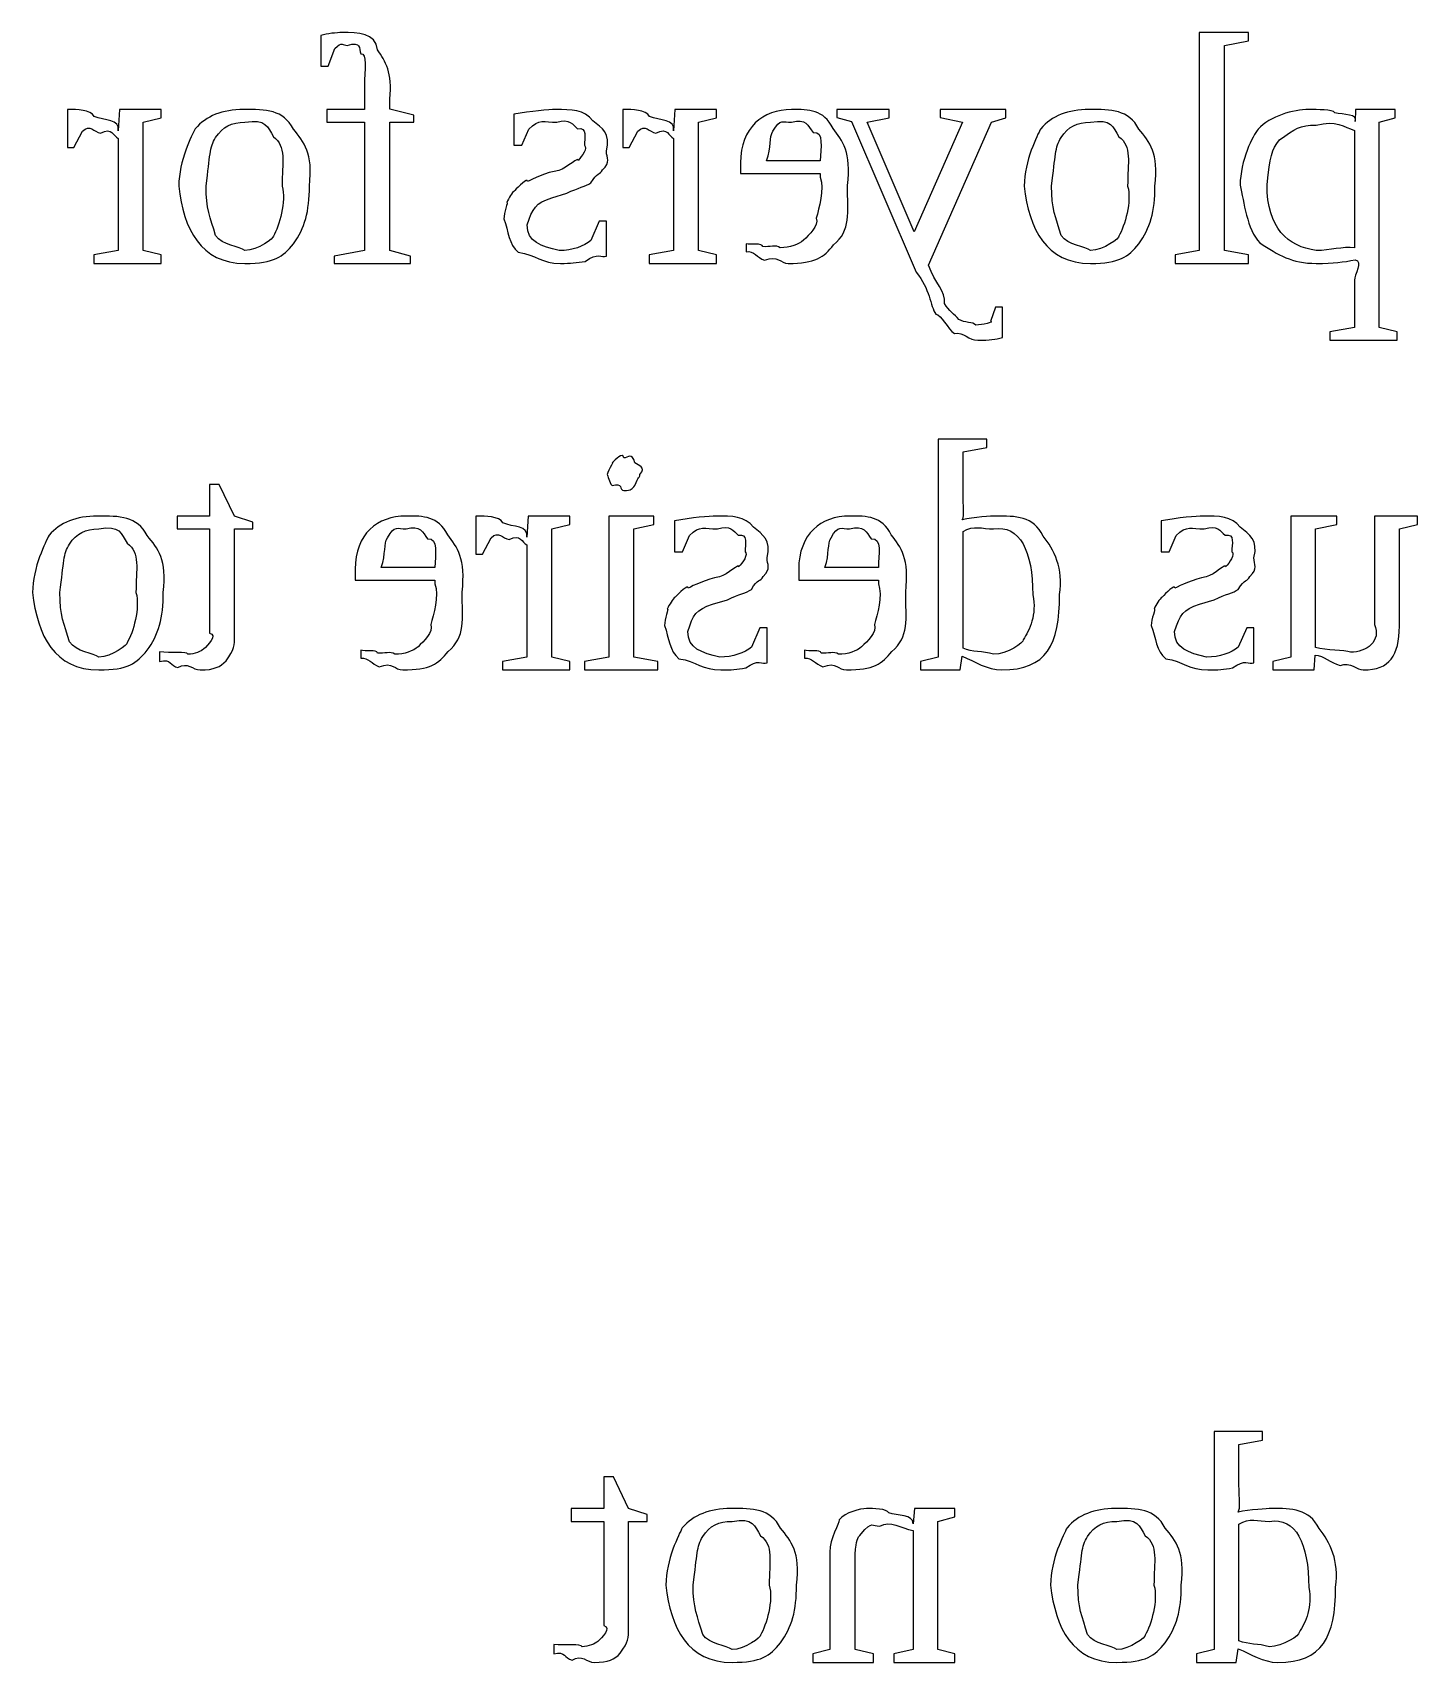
# Model space of a CAD drawing. Header units: millimetres. Extents: x 21 to 196, y 128 to 259.
# Drawn here: x 21.43 to 40.48, y 167.29 to 189.71 of the extents above; entities that cross this region are included whole.
import ezdxf

# ---------------------------------------------------------------- set-up
doc = ezdxf.new("R2010")
doc.units = ezdxf.units.MM
doc.layers.get('0').update_dxf_attribs({"linetype": 'CONTINUOUS'})

msp = doc.modelspace()

# ---------------------------------------------------------------- linework, layer by layer
at = {"color": 250}
for p, q in [((25.3986, 189.668), (25.3986, 189.243)), ((38.1593, 189.706), (37.4812, 189.706)), ((37.4812, 189.706), (37.4812, 186.708)), ((38.1593, 189.591), (38.1593, 189.706)), ((25.4978, 189.243), (25.5916, 189.486)), ((37.8284, 189.53), (38.1593, 189.591)), ((37.8284, 186.708), (37.8284, 189.53)), ((25.3986, 189.243), (25.4978, 189.243)), ((25.9994, 188.973), (25.9994, 188.648)), ((26.3467, 188.654), (26.3467, 188.791)), ((21.9122, 188.648), (21.9122, 188.124)), ((21.9452, 188.648), (21.9122, 188.648)), ((22.6288, 188.648), (22.6122, 188.356)), ((23.202, 188.648), (22.6288, 188.648)), ((23.202, 188.532), (23.202, 188.648)), ((25.9994, 188.648), (25.4813, 188.648)), ((25.4813, 188.648), (25.4813, 188.472)), ((26.6774, 188.571), (26.3467, 188.654)), ((26.6774, 188.472), (26.6774, 188.571)), ((28.0541, 188.582), (28.0541, 188.157)), ((29.5506, 188.648), (29.5506, 188.124)), ((29.5837, 188.648), (29.5506, 188.648)), ((30.2672, 188.648), (30.2507, 188.356)), ((30.8405, 188.648), (30.2672, 188.648)), ((30.8405, 188.532), (30.8405, 188.648)), ((33.2163, 188.648), (32.4941, 188.648)), ((32.4941, 188.648), (32.4941, 188.538)), ((33.2163, 188.532), (33.2163, 188.648)), ((34.8203, 188.648), (33.9163, 188.648)), ((33.9163, 188.648), (33.9163, 188.538)), ((34.8203, 188.532), (34.8203, 188.648)), ((39.6311, 188.648), (39.6254, 188.482)), ((40.1768, 188.648), (39.6311, 188.648)), ((40.1768, 188.532), (40.1768, 188.648)), ((22.0004, 188.124), (22.1216, 188.35)), ((22.954, 188.472), (23.202, 188.532)), ((22.954, 186.708), (22.954, 188.472)), ((25.4813, 188.472), (25.9994, 188.472)), ((25.9994, 188.472), (25.9994, 186.708)), ((26.3467, 188.472), (26.6774, 188.472)), ((26.3467, 186.708), (26.3467, 188.472)), ((28.1643, 188.157), (28.2581, 188.378)), ((29.6388, 188.124), (29.7601, 188.35)), ((30.5925, 188.472), (30.8405, 188.532)), ((30.5925, 186.708), (30.5925, 188.472)), ((31.8713, 188.472), (31.8713, 188.472)), ((32.4941, 188.538), (32.6981, 188.482)), ((32.6981, 188.482), (33.5855, 186.41)), ((32.9131, 188.472), (33.2163, 188.532)), ((33.558, 186.967), (32.9131, 188.472)), ((34.2249, 188.472), (33.558, 186.967)), ((33.7564, 186.509), (34.6218, 188.472)), ((33.9163, 188.538), (34.2249, 188.472)), ((34.6218, 188.472), (34.8203, 188.532)), ((39.6145, 188.361), (39.6145, 186.746)), ((39.9563, 188.472), (40.1768, 188.532)), ((39.9563, 185.649), (39.9563, 188.472)), ((21.9122, 188.124), (22.0004, 188.124)), ((22.6122, 188.251), (22.6122, 186.708)), ((28.0541, 188.157), (28.1643, 188.157)), ((29.5506, 188.124), (29.6388, 188.124)), ((30.2507, 188.251), (30.2507, 186.708)), ((31.1712, 187.915), (31.1712, 187.766)), ((32.2682, 187.942), (31.5295, 187.942)), ((31.1712, 187.766), (32.2682, 187.766)), ((32.2682, 187.766), (32.2682, 187.716)), ((23.4446, 187.595), (23.4446, 187.595)), ((23.8194, 187.595), (23.8194, 187.595)), ((28.5778, 187.435), (28.7817, 187.496)), ((35.0738, 187.595), (35.0738, 187.595)), ((35.4485, 187.595), (35.4485, 187.595)), ((38.4129, 187.617), (38.4129, 187.617)), ((27.9163, 187.143), (27.9163, 187.143)), ((29.2282, 187.11), (29.1124, 186.846)), ((29.3274, 187.11), (29.2282, 187.11)), ((29.3274, 186.63), (29.3274, 187.11)), ((31.2484, 186.801), (31.2484, 186.691)), ((22.6122, 186.708), (22.276, 186.647)), ((22.276, 186.647), (22.276, 186.531)), ((22.276, 186.531), (23.202, 186.531)), ((23.202, 186.647), (22.954, 186.708)), ((23.202, 186.531), (23.202, 186.647)), ((25.9994, 186.708), (25.5805, 186.63)), ((25.5805, 186.63), (25.5805, 186.531)), ((25.5805, 186.531), (26.6333, 186.531)), ((26.6333, 186.63), (26.3467, 186.708)), ((26.6333, 186.531), (26.6333, 186.63)), ((30.2507, 186.708), (29.9145, 186.647)), ((29.9145, 186.647), (29.9145, 186.531)), ((29.9145, 186.531), (30.8405, 186.531)), ((30.8405, 186.647), (30.5925, 186.708)), ((30.8405, 186.531), (30.8405, 186.647)), ((37.4812, 186.708), (37.1507, 186.647)), ((37.1507, 186.647), (37.1507, 186.531)), ((37.1507, 186.531), (38.1593, 186.531)), ((38.1593, 186.647), (37.8284, 186.708)), ((38.1593, 186.531), (38.1593, 186.647)), ((39.6145, 186.3), (39.6145, 185.649)), ((34.677, 185.93), (34.6108, 185.732)), ((34.7762, 185.93), (34.677, 185.93)), ((34.7762, 185.511), (34.7762, 185.93)), ((39.6145, 185.649), (39.2783, 185.589)), ((40.2043, 185.589), (39.9563, 185.649)), ((34.4344, 185.473), (34.4344, 185.473)), ((39.2783, 185.589), (39.2783, 185.473)), ((39.2783, 185.473), (40.2043, 185.473)), ((40.2043, 185.473), (40.2043, 185.589)), ((34.5571, 184.114), (33.8901, 184.114)), ((33.8901, 184.114), (33.8901, 181.115)), ((34.5571, 183.998), (34.5571, 184.114)), ((34.2319, 183.938), (34.5571, 183.998)), ((34.2319, 183.381), (34.2319, 183.938)), ((29.3384, 183.629), (29.3384, 183.629)), ((24.0013, 183.491), (23.869, 183.491)), ((23.869, 183.491), (23.869, 183.056)), ((24.2108, 183.056), (24.0013, 183.491)), ((23.869, 183.056), (23.4225, 183.056)), ((23.4225, 183.056), (23.4225, 182.879)), ((24.4643, 182.973), (24.2108, 183.056)), ((24.4643, 182.879), (24.4643, 182.973)), ((27.5318, 183.056), (27.5318, 182.532)), ((27.5649, 183.056), (27.5318, 183.056)), ((28.2484, 183.056), (28.2319, 182.764)), ((28.8217, 183.056), (28.2484, 183.056)), ((28.5736, 182.879), (28.8217, 182.94)), ((28.8217, 182.94), (28.8217, 183.056)), ((29.9779, 183.056), (29.3605, 183.056)), ((29.3605, 183.056), (29.3605, 181.115)), ((29.7022, 182.879), (29.9779, 182.94)), ((29.9779, 182.94), (29.9779, 183.056)), ((30.2631, 182.99), (30.2631, 182.565)), ((36.9591, 182.99), (36.9591, 182.565)), ((39.3732, 183.056), (38.7396, 183.056)), ((38.7396, 183.056), (38.7396, 181.115)), ((39.0811, 182.879), (39.3732, 182.94)), ((39.3732, 182.94), (39.3732, 183.056)), ((40.4813, 183.056), (39.8914, 183.056)), ((39.8914, 183.056), (39.8914, 181.562)), ((40.2332, 182.879), (40.4813, 182.94)), ((40.4813, 182.94), (40.4813, 183.056)), ((23.4225, 182.879), (23.869, 182.879)), ((23.869, 182.879), (23.869, 181.446)), ((24.2108, 181.419), (24.2108, 182.879)), ((24.2108, 182.879), (24.4643, 182.879)), ((26.57, 182.879), (26.57, 182.879)), ((27.62, 182.532), (27.7413, 182.758)), ((28.5736, 181.115), (28.5736, 182.879)), ((29.7022, 181.115), (29.7022, 182.879)), ((30.3734, 182.565), (30.4671, 182.786)), ((32.6719, 182.879), (32.6719, 182.879)), ((34.2319, 181.237), (34.2319, 182.841)), ((37.0692, 182.565), (37.163, 182.786)), ((39.0811, 181.248), (39.0811, 182.879)), ((40.2332, 181.54), (40.2332, 182.879)), ((27.5318, 182.532), (27.62, 182.532)), ((28.2319, 182.659), (28.2319, 181.115)), ((30.2631, 182.565), (30.3734, 182.565)), ((36.9591, 182.565), (37.0692, 182.565)), ((25.8699, 182.323), (25.8699, 182.174)), ((26.9668, 182.35), (26.2282, 182.35)), ((31.9719, 182.323), (31.9719, 182.174)), ((33.0688, 182.35), (32.3301, 182.35)), ((25.8699, 182.174), (26.9668, 182.174)), ((26.9668, 182.174), (26.9668, 182.124)), ((31.9719, 182.174), (33.0688, 182.174)), ((33.0688, 182.174), (33.0688, 182.124)), ((21.434, 182.003), (21.434, 182.003)), ((21.8088, 182.003), (21.8088, 182.003)), ((30.7867, 181.843), (30.9907, 181.904)), ((35.191, 181.97), (35.191, 181.97)), ((37.4826, 181.843), (37.6865, 181.904)), ((30.1253, 181.551), (30.1253, 181.551)), ((31.4372, 181.518), (31.3214, 181.253)), ((31.5364, 181.518), (31.4372, 181.518)), ((31.5364, 181.038), (31.5364, 181.518)), ((36.8212, 181.551), (36.8212, 181.551)), ((38.1332, 181.518), (38.0174, 181.253)), ((38.2323, 181.518), (38.1332, 181.518)), ((38.2323, 181.038), (38.2323, 181.518)), ((23.18, 181.187), (23.18, 181.055)), ((25.9471, 181.209), (25.9471, 181.099)), ((32.0491, 181.209), (32.0491, 181.099)), ((23.7367, 180.939), (23.7367, 180.939)), ((28.2319, 181.115), (27.8956, 181.055)), ((27.8956, 181.055), (27.8956, 180.939)), ((27.8956, 180.939), (28.8217, 180.939)), ((28.8217, 181.055), (28.5736, 181.115)), ((28.8217, 180.939), (28.8217, 181.055)), ((29.3605, 181.115), (29.0242, 181.055)), ((29.0242, 181.055), (29.0242, 180.939)), ((29.0242, 180.939), (30.033, 180.939)), ((30.033, 181.055), (29.7022, 181.115)), ((30.033, 180.939), (30.033, 181.055)), ((33.8901, 181.115), (33.6476, 181.055)), ((33.6476, 181.055), (33.6476, 180.939)), ((33.6476, 180.939), (34.1933, 180.939)), ((34.1933, 180.939), (34.2208, 181.127)), ((38.7396, 181.115), (38.4912, 181.055)), ((38.4912, 181.055), (38.4912, 180.939)), ((38.4912, 180.939), (39.0592, 180.939)), ((39.0592, 180.939), (39.0758, 181.143))]:
    msp.add_line(p, q, dxfattribs=at)
at = {"color": 0}
for p, q in [((38.3522, 170.462), (37.6851, 170.462)), ((37.6851, 170.462), (37.6851, 167.463)), ((38.3522, 170.346), (38.3522, 170.462)), ((38.027, 170.285), (38.3522, 170.346)), ((38.027, 169.729), (38.027, 170.285)), ((29.4225, 169.839), (29.2902, 169.839)), ((29.2902, 169.839), (29.2902, 169.404)), ((29.632, 169.404), (29.4225, 169.839)), ((29.2902, 169.404), (28.8437, 169.404)), ((28.8437, 169.404), (28.8437, 169.227)), ((29.8855, 169.321), (29.632, 169.404)), ((29.8855, 169.227), (29.8855, 169.321)), ((33.5621, 169.404), (33.5456, 169.194)), ((34.1188, 169.404), (33.5621, 169.404)), ((33.8873, 169.227), (34.1188, 169.288)), ((34.1188, 169.288), (34.1188, 169.404)), ((28.8437, 169.227), (29.2902, 169.227)), ((29.2902, 169.227), (29.2902, 167.794)), ((29.632, 167.767), (29.632, 169.227)), ((29.632, 169.227), (29.8855, 169.227)), ((33.5456, 169.1), (33.5456, 167.463)), ((33.8873, 167.463), (33.8873, 169.227)), ((38.027, 167.585), (38.027, 169.189)), ((32.399, 168.803), (32.399, 167.463)), ((32.7463, 167.463), (32.7463, 168.775)), ((30.1446, 168.351), (30.1446, 168.351)), ((30.5194, 168.351), (30.5194, 168.351)), ((35.4362, 168.351), (35.4362, 168.351)), ((35.8112, 168.351), (35.8112, 168.351)), ((38.9862, 168.318), (38.9862, 168.318)), ((28.6012, 167.535), (28.6012, 167.403)), ((37.9885, 167.287), (38.016, 167.474)), ((29.1579, 167.287), (29.1579, 167.287)), ((32.399, 167.463), (32.1675, 167.403)), ((32.1675, 167.403), (32.1675, 167.287)), ((32.1675, 167.287), (32.9999, 167.287)), ((32.9999, 167.403), (32.7463, 167.463)), ((32.9999, 167.287), (32.9999, 167.403)), ((33.5456, 167.463), (33.281, 167.403)), ((33.281, 167.403), (33.281, 167.287)), ((33.281, 167.287), (34.1188, 167.287)), ((34.1188, 167.403), (33.8873, 167.463)), ((34.1188, 167.287), (34.1188, 167.403)), ((37.6851, 167.463), (37.4428, 167.403)), ((37.4428, 167.403), (37.4428, 167.287)), ((37.4428, 167.287), (37.9885, 167.287))]:
    msp.add_line(p, q, dxfattribs=at)
at = {"color": 250}
for points in [[(25.6963, 189.706), (25.6081, 189.706), (25.4909, 189.692), (25.3986, 189.668)], [(26.1758, 189.469), (26.1565, 189.706), (25.903, 189.706), (25.6963, 189.706)], [(25.5916, 189.486), (25.6935, 189.588), (25.6963, 189.53), (25.7624, 189.53)], [(25.7624, 189.53), (25.965, 189.588), (25.914, 189.491), (25.9498, 189.414)], [(26.3467, 188.791), (26.3839, 189.155), (26.2902, 189.311), (26.1758, 189.469)], [(25.9498, 189.414), (26.0353, 189.434), (25.9994, 189.189), (25.9994, 188.973)], [(22.2815, 188.554), (22.2374, 188.648), (22.0266, 188.648), (21.9452, 188.648)], [(22.6122, 188.356), (22.6384, 188.523), (22.4221, 188.491), (22.2815, 188.554)], [(24.3375, 188.648), (24.0454, 188.648), (23.8221, 188.56), (23.6706, 188.383)], [(25.021, 188.378), (24.8805, 188.648), (24.6435, 188.648), (24.3375, 188.648)], [(28.6274, 188.648), (28.5378, 188.648), (28.2856, 188.626), (28.0541, 188.582)], [(29.14, 188.494), (29.0229, 188.648), (28.8451, 188.648), (28.6274, 188.648)], [(29.92, 188.554), (29.8759, 188.648), (29.665, 188.648), (29.5837, 188.648)], [(30.2507, 188.356), (30.2769, 188.523), (30.0605, 188.491), (29.92, 188.554)], [(31.8713, 188.648), (31.4785, 188.648), (31.1712, 188.403), (31.1712, 187.915)], [(32.4446, 188.389), (32.3095, 188.648), (32.1179, 188.648), (31.8713, 188.648)], [(35.9668, 188.648), (35.6747, 188.648), (35.4513, 188.56), (35.3, 188.383)], [(36.6504, 188.378), (36.5097, 188.648), (36.2726, 188.648), (35.9668, 188.648)], [(38.9862, 188.648), (38.7766, 188.648), (38.4542, 188.557), (38.2916, 188.378)], [(39.3442, 188.604), (39.3167, 188.648), (39.1072, 188.648), (38.9862, 188.648)], [(39.6254, 188.482), (39.6695, 188.589), (39.4628, 188.573), (39.3442, 188.604)], [(22.1216, 188.35), (22.2264, 188.45), (22.2746, 188.341), (22.3697, 188.323)], [(22.3697, 188.323), (22.5323, 188.412), (22.5433, 188.28), (22.6122, 188.251)], [(23.6706, 188.383), (23.6265, 188.295), (23.4446, 187.944), (23.4446, 187.595)], [(23.9517, 188.262), (24.0495, 188.412), (24.1708, 188.472), (24.3541, 188.472)], [(24.3541, 188.472), (24.649, 188.529), (24.6655, 188.406), (24.7454, 188.273)], [(25.2415, 187.595), (25.2953, 188.053), (25.1685, 188.197), (25.021, 188.378)], [(28.2581, 188.378), (28.4055, 188.529), (28.4675, 188.472), (28.6439, 188.472)], [(28.6439, 188.472), (28.8244, 188.529), (28.8644, 188.441), (28.9305, 188.383)], [(28.9305, 188.383), (29.0711, 188.416), (29.0242, 188.252), (29.0242, 188.157)], [(29.3274, 188.075), (29.3908, 188.324), (29.2654, 188.39), (29.14, 188.494)], [(29.7601, 188.35), (29.8649, 188.45), (29.9131, 188.341), (30.0082, 188.323)], [(30.0082, 188.323), (30.1708, 188.412), (30.1818, 188.28), (30.2507, 188.251)], [(31.5295, 187.942), (31.5998, 188.133), (31.5598, 188.269), (31.6177, 188.35)], [(31.6177, 188.35), (31.7142, 188.529), (31.7583, 188.472), (31.8713, 188.472)], [(31.8713, 188.472), (32.0738, 188.529), (32.1, 188.425), (32.1689, 188.334)], [(32.1689, 188.334), (32.3274, 188.35), (32.2682, 188.115), (32.2682, 187.942)], [(32.643, 187.601), (32.6953, 188.067), (32.5768, 188.215), (32.4446, 188.389)], [(35.3, 188.383), (35.2557, 188.295), (35.0738, 187.944), (35.0738, 187.595)], [(35.5808, 188.262), (35.6789, 188.412), (35.7999, 188.472), (35.9833, 188.472)], [(35.9833, 188.472), (36.2783, 188.529), (36.2948, 188.406), (36.3746, 188.273)], [(36.8709, 187.595), (36.9245, 188.053), (36.7979, 188.197), (36.6504, 188.378)], [(38.2916, 188.378), (38.2143, 188.291), (38.0436, 187.944), (38.0436, 187.606)], [(38.5837, 188.229), (38.8027, 188.386), (38.8634, 188.433), (39.091, 188.433)], [(39.091, 188.433), (39.358, 188.505), (39.4751, 188.408), (39.6145, 188.361)], [(23.8194, 187.595), (23.8773, 188.02), (23.8635, 188.126), (23.9517, 188.262)], [(24.7454, 188.273), (24.9273, 188.148), (24.8667, 187.915), (24.8667, 187.595)], [(29.0242, 188.157), (29.0711, 188.122), (28.9953, 188.006), (28.936, 187.948)], [(35.4485, 187.595), (35.5064, 188.02), (35.4926, 188.126), (35.5808, 188.262)], [(36.3746, 188.273), (36.5566, 188.148), (36.4959, 187.915), (36.4959, 187.595)], [(38.4129, 187.617), (38.4609, 188), (38.4708, 188.097), (38.5837, 188.229)], [(28.936, 187.948), (28.9526, 188.009), (28.79, 187.846), (28.6714, 187.81)], [(29.2723, 187.816), (29.3908, 187.931), (29.3274, 187.976), (29.3274, 188.075)], [(28.2415, 187.656), (28.2443, 187.718), (28.1134, 187.581), (28.0651, 187.535)], [(28.6714, 187.81), (28.4978, 187.784), (28.3077, 187.689), (28.2415, 187.656)], [(29.1124, 187.639), (29.1992, 187.788), (29.2365, 187.745), (29.2723, 187.816)], [(32.2682, 187.716), (32.3274, 187.553), (32.2502, 187.289), (32.213, 187.154)], [(23.4446, 187.595), (23.5093, 187.001), (23.7477, 186.531), (24.3541, 186.531)], [(23.9517, 186.917), (23.8773, 187.162), (23.8194, 187.282), (23.8194, 187.595)], [(24.8667, 187.595), (24.9273, 187.387), (24.8267, 187.041), (24.7454, 186.906)], [(25.021, 186.801), (25.1781, 187.012), (25.2415, 187.249), (25.2415, 187.595)], [(28.0651, 187.535), (28.0307, 187.504), (27.9811, 187.431), (27.9549, 187.369)], [(28.236, 187.06), (28.3104, 187.292), (28.3504, 187.358), (28.5778, 187.435)], [(28.7817, 187.496), (28.9416, 187.574), (29.0435, 187.591), (29.1124, 187.639)], [(32.4501, 186.785), (32.6953, 186.986), (32.643, 187.226), (32.643, 187.601)], [(35.0738, 187.595), (35.1386, 187.001), (35.3769, 186.531), (35.9833, 186.531)], [(35.5808, 186.917), (35.5064, 187.162), (35.4485, 187.282), (35.4485, 187.595)], [(36.4959, 187.595), (36.5566, 187.387), (36.4561, 187.041), (36.3746, 186.906)], [(36.6504, 186.801), (36.8074, 187.012), (36.8709, 187.249), (36.8709, 187.595)], [(38.0436, 187.606), (38.0972, 187.376), (38.1346, 187), (38.3134, 186.812)], [(39.091, 186.708), (38.6965, 186.765), (38.4129, 187.011), (38.4129, 187.617)], [(27.9549, 187.369), (27.9797, 187.38), (27.9163, 187.231), (27.9163, 187.143)], [(27.9163, 187.143), (27.9797, 186.972), (27.9824, 186.788), (28.1147, 186.686)], [(28.677, 186.708), (28.4275, 186.765), (28.236, 186.825), (28.236, 187.06)], [(32.213, 187.154), (32.2502, 187.049), (32.1138, 186.92), (32.0366, 186.851)], [(24.3541, 186.708), (24.2879, 186.765), (24.0399, 186.776), (23.9517, 186.917)], [(24.7454, 186.906), (24.762, 186.884), (24.5305, 186.708), (24.3541, 186.708)], [(24.3541, 186.531), (24.762, 186.531), (24.8708, 186.621), (25.021, 186.801)], [(29.1124, 186.846), (29.0187, 186.765), (28.8575, 186.708), (28.677, 186.708)], [(31.4799, 186.763), (31.4716, 186.814), (31.3077, 186.786), (31.2484, 186.801)], [(31.7169, 186.746), (31.6591, 186.792), (31.5722, 186.752), (31.4799, 186.763)], [(32.0366, 186.851), (31.9746, 186.792), (31.8492, 186.746), (31.7169, 186.746)], [(31.8272, 186.531), (32.1992, 186.531), (32.3178, 186.615), (32.4501, 186.785)], [(35.9833, 186.708), (35.9174, 186.765), (35.669, 186.776), (35.5808, 186.917)], [(36.3746, 186.906), (36.3911, 186.884), (36.1597, 186.708), (35.9833, 186.708)], [(35.9833, 186.531), (36.3911, 186.531), (36.5002, 186.621), (36.6504, 186.801)], [(38.3134, 186.812), (38.5713, 186.648), (38.7491, 186.531), (39.091, 186.531)], [(39.6145, 186.746), (39.4575, 186.765), (39.2825, 186.708), (39.091, 186.708)], [(28.1147, 186.686), (28.3573, 186.648), (28.4372, 186.531), (28.6935, 186.531)], [(28.6935, 186.531), (28.8355, 186.531), (28.9112, 186.539), (29.0353, 186.559)], [(29.0353, 186.559), (29.2034, 186.688), (29.2585, 186.604), (29.3274, 186.63)], [(31.2484, 186.691), (31.3573, 186.71), (31.3958, 186.609), (31.502, 186.575)], [(31.502, 186.575), (31.688, 186.648), (31.7169, 186.531), (31.8272, 186.531)], [(39.091, 186.531), (39.3361, 186.531), (39.4575, 186.548), (39.6254, 186.581)], [(39.6254, 186.581), (39.733, 186.564), (39.6145, 186.37), (39.6145, 186.3)], [(33.5855, 186.41), (33.7785, 186.183), (33.7785, 185.95), (33.8557, 185.831)], [(33.9769, 185.98), (33.9962, 186.145), (33.8446, 186.256), (33.7564, 186.509)], [(34.1753, 185.76), (34.1133, 185.83), (34.0362, 185.881), (33.9769, 185.98)], [(33.8557, 185.831), (33.9328, 185.83), (34.0196, 185.626), (34.1147, 185.567)], [(34.4069, 185.682), (34.3738, 185.73), (34.2456, 185.709), (34.1753, 185.76)], [(34.6108, 185.732), (34.6645, 185.73), (34.4951, 185.682), (34.4069, 185.682)], [(34.1147, 185.567), (34.2387, 185.591), (34.3131, 185.473), (34.4344, 185.473)], [(34.4344, 185.473), (34.6025, 185.473), (34.6742, 185.487), (34.7762, 185.511)], [(29.4046, 183.789), (29.468, 183.852), (29.3384, 183.691), (29.3384, 183.629)], [(29.5644, 183.855), (29.5562, 183.94), (29.4487, 183.833), (29.4046, 183.789)], [(29.7188, 183.789), (29.6774, 183.94), (29.6237, 183.855), (29.5644, 183.855)], [(29.3384, 183.629), (29.3495, 183.614), (29.3605, 183.519), (29.4046, 183.475)], [(29.7849, 183.629), (29.8827, 183.735), (29.7629, 183.745), (29.7188, 183.789)], [(29.7188, 183.475), (29.7656, 183.614), (29.7849, 183.57), (29.7849, 183.629)], [(29.4046, 183.475), (29.5562, 183.526), (29.5024, 183.408), (29.5644, 183.408)], [(29.5644, 183.408), (29.6774, 183.408), (29.6747, 183.431), (29.7188, 183.475)], [(34.2208, 183.006), (34.2567, 183.07), (34.2319, 183.178), (34.2319, 183.381)], [(22.327, 183.056), (22.0348, 183.056), (21.8116, 182.967), (21.66, 182.791)], [(23.0105, 182.786), (22.8699, 183.056), (22.6329, 183.056), (22.327, 183.056)], [(26.57, 183.056), (26.1772, 183.056), (25.8699, 182.811), (25.8699, 182.323)], [(27.1432, 182.797), (27.0082, 183.056), (26.8166, 183.056), (26.57, 183.056)], [(27.9011, 182.962), (27.857, 183.056), (27.6462, 183.056), (27.5649, 183.056)], [(28.2319, 182.764), (28.2581, 182.93), (28.0417, 182.899), (27.9011, 182.962)], [(30.8364, 183.056), (30.7468, 183.056), (30.4946, 183.034), (30.2631, 182.99)], [(31.349, 182.902), (31.2319, 183.056), (31.0541, 183.056), (30.8364, 183.056)], [(32.6719, 183.056), (32.2792, 183.056), (31.9719, 182.811), (31.9719, 182.323)], [(33.2452, 182.797), (33.1101, 183.056), (32.9186, 183.056), (32.6719, 183.056)], [(34.6728, 183.056), (34.6342, 183.056), (34.3724, 183.039), (34.2208, 183.006)], [(35.3342, 182.78), (35.1937, 183.056), (34.9636, 183.056), (34.6728, 183.056)], [(37.5324, 183.056), (37.4428, 183.056), (37.1905, 183.034), (36.9591, 182.99)], [(38.045, 182.902), (37.9278, 183.056), (37.75, 183.056), (37.5324, 183.056)], [(21.66, 182.791), (21.6159, 182.703), (21.434, 182.352), (21.434, 182.003)], [(21.9411, 182.67), (22.039, 182.82), (22.1602, 182.879), (22.3435, 182.879)], [(22.3435, 182.879), (22.6384, 182.937), (22.655, 182.813), (22.7349, 182.681)], [(23.231, 182.003), (23.2847, 182.461), (23.1579, 182.605), (23.0105, 182.786)], [(26.2282, 182.35), (26.2985, 182.541), (26.2585, 182.677), (26.3164, 182.758)], [(26.3164, 182.758), (26.4129, 182.937), (26.457, 182.879), (26.57, 182.879)], [(26.57, 182.879), (26.7725, 182.937), (26.7987, 182.833), (26.8676, 182.742)], [(26.8676, 182.742), (27.0261, 182.758), (26.9668, 182.523), (26.9668, 182.35)], [(27.3417, 182.009), (27.394, 182.474), (27.2755, 182.623), (27.1432, 182.797)], [(27.7413, 182.758), (27.846, 182.857), (27.8942, 182.748), (27.9893, 182.731)], [(27.9893, 182.731), (28.1519, 182.82), (28.163, 182.688), (28.2319, 182.659)], [(30.4671, 182.786), (30.6145, 182.937), (30.6765, 182.879), (30.8529, 182.879)], [(30.8529, 182.879), (31.0334, 182.937), (31.0734, 182.849), (31.1395, 182.791)], [(31.1395, 182.791), (31.2801, 182.824), (31.2333, 182.66), (31.2333, 182.565)], [(31.5364, 182.482), (31.5998, 182.732), (31.4744, 182.798), (31.349, 182.902)], [(32.3301, 182.35), (32.4005, 182.541), (32.3605, 182.677), (32.4183, 182.758)], [(32.4183, 182.758), (32.5148, 182.937), (32.5589, 182.879), (32.6719, 182.879)], [(32.6719, 182.879), (32.8745, 182.937), (32.9007, 182.833), (32.9696, 182.742)], [(32.9696, 182.742), (33.1281, 182.758), (33.0688, 182.523), (33.0688, 182.35)], [(33.4436, 182.009), (33.496, 182.474), (33.3775, 182.623), (33.2452, 182.797)], [(34.2319, 182.841), (34.3779, 182.937), (34.4937, 182.879), (34.6508, 182.879)], [(34.6508, 182.879), (35.0132, 182.937), (35.191, 182.576), (35.191, 181.97)], [(35.5604, 181.975), (35.6126, 182.335), (35.4859, 182.596), (35.3342, 182.78)], [(37.163, 182.786), (37.3105, 182.937), (37.3726, 182.879), (37.549, 182.879)], [(37.549, 182.879), (37.7292, 182.937), (37.7694, 182.849), (37.8354, 182.791)], [(37.8354, 182.791), (37.9758, 182.824), (37.9293, 182.66), (37.9293, 182.565)], [(38.2323, 182.482), (38.2958, 182.732), (38.1702, 182.798), (38.045, 182.902)], [(21.8088, 182.003), (21.8667, 182.427), (21.8529, 182.534), (21.9411, 182.67)], [(22.7349, 182.681), (22.9168, 182.555), (22.8562, 182.323), (22.8562, 182.003)], [(31.2333, 182.565), (31.2801, 182.529), (31.2043, 182.414), (31.1451, 182.356)], [(37.9293, 182.565), (37.9758, 182.529), (37.9003, 182.414), (37.8411, 182.356)], [(31.1451, 182.356), (31.1616, 182.416), (30.999, 182.254), (30.8805, 182.218)], [(31.4813, 182.223), (31.5998, 182.339), (31.5364, 182.383), (31.5364, 182.482)], [(37.8411, 182.356), (37.8576, 182.416), (37.695, 182.254), (37.5765, 182.218)], [(38.1773, 182.223), (38.2958, 182.339), (38.2323, 182.383), (38.2323, 182.482)], [(26.9668, 182.124), (27.0261, 181.96), (26.9489, 181.697), (26.9117, 181.562)], [(30.4505, 182.064), (30.4533, 182.126), (30.3223, 181.989), (30.2741, 181.942)], [(30.8805, 182.218), (30.7068, 182.192), (30.5167, 182.097), (30.4505, 182.064)], [(30.9907, 181.904), (31.1506, 181.982), (31.2525, 181.999), (31.3214, 182.047)], [(31.3214, 182.047), (31.4083, 182.196), (31.4454, 182.153), (31.4813, 182.223)], [(33.0688, 182.124), (33.1281, 181.96), (33.0509, 181.697), (33.0137, 181.562)], [(37.1464, 182.064), (37.1493, 182.126), (37.0184, 181.989), (36.9701, 181.942)], [(37.5765, 182.218), (37.4026, 182.192), (37.2124, 182.097), (37.1464, 182.064)], [(37.6865, 181.904), (37.8464, 181.982), (37.9483, 181.999), (38.0174, 182.047)], [(38.0174, 182.047), (38.1042, 182.196), (38.1413, 182.153), (38.1773, 182.223)], [(21.434, 182.003), (21.4988, 181.409), (21.7372, 180.939), (22.3435, 180.939)], [(21.9411, 181.325), (21.8667, 181.57), (21.8088, 181.69), (21.8088, 182.003)], [(22.8562, 182.003), (22.9168, 181.795), (22.8162, 181.449), (22.7349, 181.314)], [(23.0105, 181.209), (23.1676, 181.42), (23.231, 181.657), (23.231, 182.003)], [(27.1487, 181.193), (27.394, 181.394), (27.3417, 181.634), (27.3417, 182.009)], [(30.2741, 181.942), (30.2397, 181.912), (30.1901, 181.839), (30.1639, 181.777)], [(30.445, 181.468), (30.5194, 181.7), (30.5594, 181.766), (30.7867, 181.843)], [(33.2507, 181.193), (33.496, 181.394), (33.4436, 181.634), (33.4436, 182.009)], [(34.7665, 180.939), (35.3769, 180.939), (35.5604, 181.284), (35.5604, 181.975)], [(35.191, 181.97), (35.2488, 181.703), (35.1469, 181.488), (35.0587, 181.352)], [(36.9701, 181.942), (36.9355, 181.912), (36.8861, 181.839), (36.8596, 181.777)], [(37.1408, 181.468), (37.2152, 181.7), (37.2551, 181.766), (37.4826, 181.843)], [(30.1639, 181.777), (30.1887, 181.788), (30.1253, 181.639), (30.1253, 181.551)], [(36.8596, 181.777), (36.8847, 181.788), (36.8212, 181.639), (36.8212, 181.551)], [(23.869, 181.446), (23.9834, 181.416), (23.8414, 181.277), (23.7863, 181.226)], [(24.095, 181.066), (24.2108, 181.226), (24.2108, 181.267), (24.2108, 181.419)], [(26.9117, 181.562), (26.9489, 181.457), (26.8125, 181.328), (26.7353, 181.259)], [(30.1253, 181.551), (30.1887, 181.38), (30.1914, 181.195), (30.3237, 181.094)], [(30.886, 181.115), (30.6366, 181.174), (30.445, 181.233), (30.445, 181.468)], [(33.0137, 181.562), (33.0509, 181.457), (32.9144, 181.328), (32.8373, 181.259)], [(36.8212, 181.551), (36.8847, 181.38), (36.8875, 181.195), (37.0198, 181.094)], [(37.5818, 181.115), (37.3324, 181.174), (37.1408, 181.233), (37.1408, 181.468)], [(39.8914, 181.562), (39.9891, 181.336), (39.7813, 181.182), (39.5609, 181.182)], [(39.7372, 180.939), (40.0995, 180.939), (40.2332, 181.139), (40.2332, 181.54)], [(22.3435, 181.115), (22.2774, 181.174), (22.0293, 181.185), (21.9411, 181.325)], [(22.7349, 181.314), (22.7514, 181.292), (22.5199, 181.115), (22.3435, 181.115)], [(22.3435, 180.939), (22.7514, 180.939), (22.8603, 181.029), (23.0105, 181.209)], [(23.5713, 181.154), (23.5603, 181.2), (23.3343, 181.165), (23.18, 181.187)], [(23.7863, 181.226), (23.756, 181.2), (23.6595, 181.154), (23.5713, 181.154)], [(26.1786, 181.171), (26.1703, 181.222), (26.0064, 181.194), (25.9471, 181.209)], [(26.4156, 181.154), (26.3577, 181.2), (26.2709, 181.16), (26.1786, 181.171)], [(26.7353, 181.259), (26.6733, 181.2), (26.5479, 181.154), (26.4156, 181.154)], [(26.5259, 180.939), (26.8979, 180.939), (27.0164, 181.023), (27.1487, 181.193)], [(31.3214, 181.253), (31.2277, 181.174), (31.0665, 181.115), (30.886, 181.115)], [(32.2805, 181.171), (32.2723, 181.222), (32.1083, 181.194), (32.0491, 181.209)], [(32.5176, 181.154), (32.4597, 181.2), (32.3729, 181.16), (32.2805, 181.171)], [(32.8373, 181.259), (32.7753, 181.2), (32.6499, 181.154), (32.5176, 181.154)], [(32.6278, 180.939), (32.9999, 180.939), (33.1184, 181.023), (33.2507, 181.193)], [(34.6508, 181.154), (34.4992, 181.2), (34.3572, 181.182), (34.2319, 181.237)], [(35.0587, 181.352), (35.0725, 181.317), (34.8354, 181.154), (34.6508, 181.154)], [(38.0174, 181.253), (37.9236, 181.174), (37.7624, 181.115), (37.5818, 181.115)], [(39.5609, 181.182), (39.4779, 181.218), (39.2285, 181.204), (39.0811, 181.248)], [(23.18, 181.055), (23.3481, 181.1), (23.3233, 180.994), (23.4335, 180.972)], [(23.4335, 180.972), (23.5645, 181.056), (23.6416, 180.939), (23.7367, 180.939)], [(23.7367, 180.939), (23.9352, 180.939), (24.0151, 180.981), (24.095, 181.066)], [(25.9471, 181.099), (26.056, 181.118), (26.0946, 181.016), (26.2006, 180.983)], [(26.2006, 180.983), (26.3867, 181.056), (26.4156, 180.939), (26.5259, 180.939)], [(30.3237, 181.094), (30.5663, 181.056), (30.6462, 180.939), (30.9025, 180.939)], [(30.9025, 180.939), (31.0444, 180.939), (31.1202, 180.947), (31.2443, 180.967)], [(31.2443, 180.967), (31.4124, 181.096), (31.4675, 181.012), (31.5364, 181.038)], [(32.0491, 181.099), (32.1579, 181.118), (32.1965, 181.016), (32.3026, 180.983)], [(32.3026, 180.983), (32.4886, 181.056), (32.5176, 180.939), (32.6278, 180.939)], [(34.2208, 181.127), (34.4027, 181.056), (34.5571, 180.939), (34.7665, 180.939)], [(37.0198, 181.094), (37.2622, 181.056), (37.3422, 180.939), (37.5984, 180.939)], [(37.5984, 180.939), (37.7402, 180.939), (37.816, 180.947), (37.9402, 180.967)], [(37.9402, 180.967), (38.1081, 181.096), (38.1635, 181.012), (38.2323, 181.038)], [(39.0758, 181.143), (39.1915, 181.138), (39.2892, 181.04), (39.4173, 181)], [(39.4173, 181), (39.5633, 181.056), (39.649, 180.939), (39.7372, 180.939)]]:
    msp.add_open_spline(points, degree=3, dxfattribs=at)
at = {"color": 0}
for points in [[(38.016, 169.354), (38.0517, 169.417), (38.027, 169.526), (38.027, 169.729)], [(31.0376, 169.404), (30.7454, 169.404), (30.5222, 169.315), (30.3706, 169.139)], [(31.7211, 169.134), (31.5805, 169.404), (31.3435, 169.404), (31.0376, 169.404)], [(31.0541, 169.227), (31.349, 169.285), (31.3655, 169.161), (31.4454, 169.029)], [(32.9062, 169.404), (32.8221, 169.404), (32.6113, 169.351), (32.5258, 169.249)], [(33.2093, 169.343), (33.19, 169.404), (32.9875, 169.404), (32.9062, 169.404)], [(33.5456, 169.194), (33.5456, 169.326), (33.3279, 169.306), (33.2093, 169.343)], [(36.3291, 169.404), (36.037, 169.404), (35.814, 169.315), (35.6623, 169.139)], [(37.0127, 169.134), (36.8723, 169.404), (36.6353, 169.404), (36.3291, 169.404)], [(36.3456, 169.227), (36.6406, 169.285), (36.6571, 169.161), (36.7372, 169.029)], [(38.4679, 169.404), (38.4295, 169.404), (38.1674, 169.387), (38.016, 169.354)], [(38.027, 169.189), (38.173, 169.285), (38.2887, 169.227), (38.4457, 169.227)], [(38.4457, 169.227), (38.8084, 169.285), (38.9862, 168.924), (38.9862, 168.318)], [(39.1294, 169.128), (38.989, 169.404), (38.7586, 169.404), (38.4679, 169.404)], [(30.3706, 169.139), (30.3265, 169.051), (30.1446, 168.699), (30.1446, 168.351)], [(30.6517, 169.018), (30.7496, 169.168), (30.8708, 169.227), (31.0541, 169.227)], [(31.9416, 168.351), (31.9953, 168.808), (31.8685, 168.953), (31.7211, 169.134)], [(32.5258, 169.249), (32.5355, 169.197), (32.399, 168.997), (32.399, 168.803)], [(32.7463, 168.775), (32.767, 168.985), (32.7739, 168.986), (32.829, 169.056)], [(32.829, 169.056), (32.9944, 169.241), (32.9709, 169.161), (33.0881, 169.161)], [(33.0881, 169.161), (33.2369, 169.241), (33.3664, 169.14), (33.5456, 169.1)], [(35.6623, 169.139), (35.6182, 169.051), (35.4362, 168.699), (35.4362, 168.351)], [(35.9435, 169.018), (36.0412, 169.168), (36.1625, 169.227), (36.3456, 169.227)], [(37.2332, 168.351), (37.2868, 168.808), (37.1602, 168.953), (37.0127, 169.134)], [(39.3555, 168.323), (39.4077, 168.683), (39.2811, 168.944), (39.1294, 169.128)], [(30.5194, 168.351), (30.5773, 168.775), (30.5635, 168.881), (30.6517, 169.018)], [(31.4454, 169.029), (31.6273, 168.903), (31.5667, 168.67), (31.5667, 168.351)], [(35.8112, 168.351), (35.869, 168.775), (35.8553, 168.881), (35.9435, 169.018)], [(36.7372, 169.029), (36.9189, 168.903), (36.8582, 168.67), (36.8582, 168.351)], [(30.1446, 168.351), (30.2093, 167.757), (30.4478, 167.287), (31.0541, 167.287)], [(30.6517, 167.673), (30.5773, 167.918), (30.5194, 168.038), (30.5194, 168.351)], [(31.5667, 168.351), (31.6273, 168.143), (31.5268, 167.797), (31.4454, 167.662)], [(31.7211, 167.557), (31.8782, 167.768), (31.9416, 168.005), (31.9416, 168.351)], [(35.4362, 168.351), (35.5011, 167.757), (35.7396, 167.287), (36.3456, 167.287)], [(35.9435, 167.673), (35.869, 167.918), (35.8112, 168.038), (35.8112, 168.351)], [(36.8582, 168.351), (36.9189, 168.143), (36.8184, 167.797), (36.7372, 167.662)], [(37.0127, 167.557), (37.1697, 167.768), (37.2332, 168.005), (37.2332, 168.351)], [(38.5618, 167.287), (39.1721, 167.287), (39.3555, 167.632), (39.3555, 168.323)], [(38.9862, 168.318), (39.044, 168.05), (38.9421, 167.835), (38.8539, 167.7)], [(29.2902, 167.794), (29.4046, 167.764), (29.2626, 167.624), (29.2075, 167.574)], [(29.5162, 167.414), (29.632, 167.574), (29.632, 167.615), (29.632, 167.767)], [(38.8539, 167.7), (38.8676, 167.665), (38.6306, 167.502), (38.4457, 167.502)], [(28.9925, 167.502), (28.9815, 167.548), (28.7555, 167.513), (28.6012, 167.535)], [(29.2075, 167.574), (29.1772, 167.548), (29.0807, 167.502), (28.9925, 167.502)], [(31.0541, 167.463), (30.9879, 167.521), (30.7399, 167.532), (30.6517, 167.673)], [(31.4454, 167.662), (31.462, 167.64), (31.2305, 167.463), (31.0541, 167.463)], [(31.0541, 167.287), (31.462, 167.287), (31.5709, 167.376), (31.7211, 167.557)], [(36.3456, 167.463), (36.2797, 167.521), (36.0317, 167.532), (35.9435, 167.673)], [(36.7372, 167.662), (36.7538, 167.64), (36.522, 167.463), (36.3456, 167.463)], [(36.3456, 167.287), (36.7538, 167.287), (36.8625, 167.376), (37.0127, 167.557)], [(38.016, 167.474), (38.1977, 167.404), (38.3522, 167.287), (38.5618, 167.287)], [(38.4457, 167.502), (38.2944, 167.548), (38.1522, 167.53), (38.027, 167.585)], [(28.6012, 167.403), (28.7693, 167.448), (28.7445, 167.342), (28.8548, 167.32)], [(28.8548, 167.32), (28.9857, 167.404), (29.0628, 167.287), (29.1579, 167.287)], [(29.1579, 167.287), (29.3563, 167.287), (29.4363, 167.328), (29.5162, 167.414)]]:
    msp.add_open_spline(points, degree=3, dxfattribs=at)

doc.saveas('drawing.dxf')
